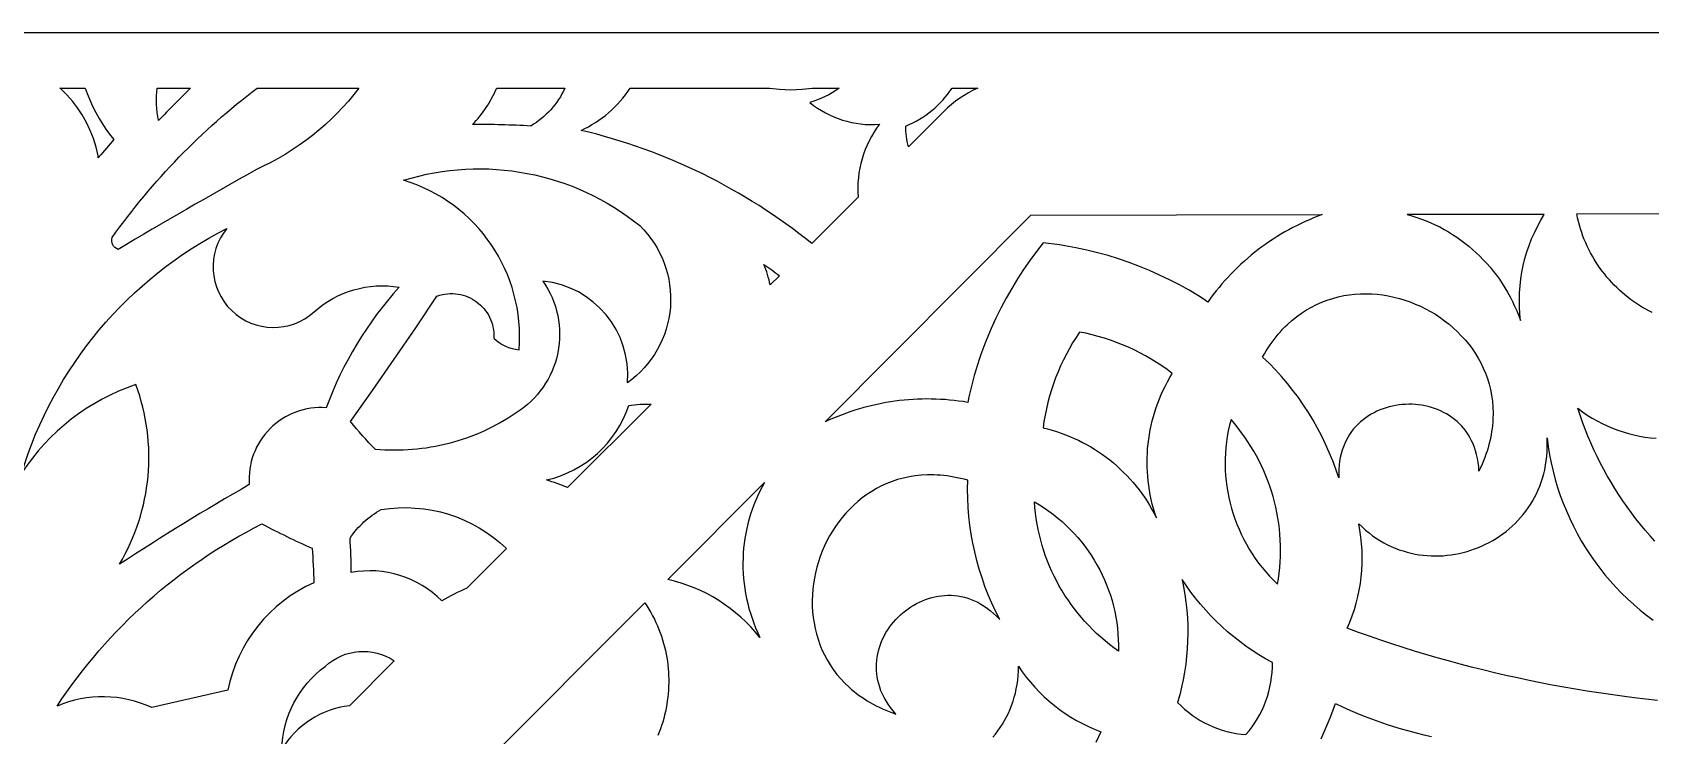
# Model space of a CAD drawing. Extents: x -625 to 625, y -425 to 425.
# Drawn here: x -145.2 to 0, y 86.9 to 150 of the extents above; entities that cross this region are included whole.
import ezdxf

# ---------------------------------------------------------------- set-up
doc = ezdxf.new("R2010")
doc.units = 0
doc.header["$MEASUREMENT"] = 0
doc.layers.add('COUCHE_1', color=5, linetype='CONTINUOUS')
doc.layers.add('LAYER_1', color=18, linetype='CONTINUOUS')

msp = doc.modelspace()

# ---------------------------------------------------------------- linework, layer by layer
at = {"layer": 'COUCHE_1'}
msp.add_lwpolyline([(-255, -150), (-255, 150), (255, 150), (255, -150)], close=True, dxfattribs=at)
at = {"layer": 'LAYER_1'}
for points in [[(-140.42, 145), (-140.25, 144.52), (-140.01, 143.95), (-139.75, 143.38), (-139.47, 142.82), (-139.17, 142.28), (-138.84, 141.74), (-138.49, 141.22), (-138.12, 140.71), (-137.86, 140.39), (-138.17, 140), (-139.02, 139), (-139.24, 138.75), (-139.26, 138.91), (-139.44, 139.7), (-139.68, 140.48), (-139.96, 141.21), (-140.3, 141.92), (-140.68, 142.59), (-141.1, 143.23), (-141.56, 143.83), (-142.06, 144.39), (-142.6, 144.92), (-142.69, 145)], [(-55.59, 133.6), (-29.46, 133.65), (-29.85, 133.5), (-30.23, 133.35), (-30.61, 133.19), (-30.98, 133.03), (-31.36, 132.86), (-31.72, 132.68), (-32.09, 132.49), (-32.45, 132.3), (-32.81, 132.1), (-33.16, 131.89), (-33.51, 131.68), (-33.85, 131.46), (-34.19, 131.24), (-34.53, 131), (-34.86, 130.77), (-35.19, 130.52), (-35.51, 130.27), (-35.83, 130.01), (-36.14, 129.75), (-36.44, 129.48), (-36.75, 129.21), (-37.04, 128.93), (-37.34, 128.64), (-37.62, 128.35), (-37.9, 128.05), (-38.18, 127.75), (-38.45, 127.44), (-38.71, 127.12), (-38.97, 126.8), (-39.23, 126.48), (-39.47, 126.15), (-39.71, 125.81), (-40.13, 126.09), (-40.55, 126.35), (-41.4, 126.86), (-42.27, 127.35), (-43.15, 127.8), (-44.04, 128.23), (-44.94, 128.64), (-45.86, 129.01), (-46.78, 129.36), (-47.72, 129.68), (-48.67, 129.97), (-49.62, 130.23), (-50.58, 130.47), (-51.55, 130.67), (-52.53, 130.85), (-53.02, 130.93), (-53.51, 131), (-54, 131.06), (-54.5, 131.12), (-55.1, 130.34), (-55.69, 129.54), (-56.25, 128.72), (-56.8, 127.88), (-57.31, 127.02), (-57.81, 126.15), (-58.28, 125.26), (-58.73, 124.36), (-59.14, 123.44), (-59.53, 122.52), (-59.72, 122.05), (-59.9, 121.58), (-60.07, 121.11), (-60.23, 120.64), (-60.39, 120.17), (-60.53, 119.69), (-60.67, 119.21), (-60.8, 118.74), (-60.93, 118.26), (-61.04, 117.77), (-61.15, 117.29), (-61.25, 116.81), (-61.66, 116.88), (-62.07, 116.93), (-62.47, 116.98), (-62.88, 117.02), (-63.29, 117.06), (-63.7, 117.08), (-64.11, 117.1), (-64.52, 117.11), (-64.93, 117.12), (-65.34, 117.11), (-65.75, 117.1), (-66.16, 117.08), (-66.57, 117.05), (-66.97, 117.01), (-67.38, 116.97), (-67.78, 116.92), (-68.19, 116.86), (-68.59, 116.79), (-68.99, 116.72), (-69.39, 116.63), (-69.79, 116.54), (-70.19, 116.45), (-70.58, 116.34), (-70.97, 116.23), (-71.37, 116.11), (-71.75, 115.98), (-72.14, 115.84), (-72.53, 115.7), (-72.91, 115.55), (-73.29, 115.39), (-73.67, 115.23), (-74.04, 115.06)], [(-21.84, 133.65), (-21.41, 133.53), (-20.98, 133.4), (-20.56, 133.25), (-20.14, 133.09), (-19.73, 132.92), (-19.32, 132.73), (-18.92, 132.54), (-18.53, 132.33), (-18.14, 132.1), (-17.76, 131.87), (-17.39, 131.62), (-17.03, 131.37), (-16.67, 131.1), (-16.32, 130.82), (-15.98, 130.53), (-15.65, 130.23), (-15.32, 129.92), (-15.01, 129.6), (-14.7, 129.27), (-14.4, 128.93), (-14.12, 128.58), (-13.84, 128.21), (-13.57, 127.85), (-13.32, 127.47), (-13.07, 127.08), (-12.83, 126.68), (-12.61, 126.28), (-12.4, 125.87), (-12.2, 125.44), (-12.01, 125.02), (-11.83, 124.58), (-11.67, 124.14), (-11.73, 124.76), (-11.76, 125.39), (-11.77, 126.02), (-11.75, 126.64), (-11.71, 127.26), (-11.64, 127.88), (-11.54, 128.5), (-11.42, 129.1), (-11.27, 129.71), (-11.1, 130.3), (-10.9, 130.89), (-10.68, 131.47), (-10.43, 132.03), (-10.16, 132.59), (-9.86, 133.14), (-9.54, 133.67)], [(-34.8, 120.87), (-34.64, 121.16), (-34.48, 121.43), (-34.31, 121.7), (-34.13, 121.96), (-33.96, 122.21), (-33.77, 122.46), (-33.59, 122.69), (-33.4, 122.92), (-33.21, 123.15), (-33.01, 123.36), (-32.81, 123.57), (-32.61, 123.77), (-32.19, 124.14), (-31.77, 124.49), (-31.33, 124.81), (-30.88, 125.1), (-30.42, 125.36), (-29.96, 125.6), (-29.48, 125.81), (-29, 125.99), (-28.52, 126.14), (-28.03, 126.27), (-27.53, 126.38), (-27.03, 126.46), (-26.53, 126.51), (-26.03, 126.54), (-25.53, 126.55), (-25.02, 126.54), (-24.52, 126.5), (-24.02, 126.44), (-23.53, 126.36), (-23.03, 126.25), (-22.54, 126.13), (-22.06, 125.98), (-21.58, 125.82), (-21.11, 125.63), (-20.65, 125.43), (-20.19, 125.21), (-19.75, 124.97), (-19.31, 124.71), (-18.89, 124.43), (-18.48, 124.13), (-18.08, 123.82), (-17.7, 123.5), (-17.33, 123.15), (-16.98, 122.79), (-16.64, 122.42), (-16.32, 122.03), (-16.02, 121.63), (-15.74, 121.21), (-15.47, 120.78), (-15.23, 120.34), (-15.01, 119.89), (-14.81, 119.42), (-14.64, 118.94), (-14.49, 118.45), (-14.36, 117.95), (-14.26, 117.44), (-14.19, 116.92), (-14.14, 116.39), (-14.13, 115.85), (-14.14, 115.3), (-14.16, 115.02), (-14.18, 114.74), (-14.22, 114.46), (-14.26, 114.18), (-14.3, 113.89), (-14.36, 113.6), (-14.43, 113.32), (-14.5, 113.03), (-14.58, 112.73), (-14.67, 112.44), (-14.77, 112.15), (-14.88, 111.85), (-14.99, 111.55), (-15.12, 111.25), (-15.25, 110.95), (-15.4, 110.65), (-15.42, 111.04), (-15.47, 111.41), (-15.53, 111.77), (-15.61, 112.12), (-15.7, 112.45), (-15.81, 112.77), (-15.93, 113.08), (-16.07, 113.37), (-16.22, 113.66), (-16.38, 113.93), (-16.56, 114.18), (-16.74, 114.42), (-16.94, 114.66), (-17.15, 114.87), (-17.36, 115.08), (-17.59, 115.27), (-17.82, 115.45), (-18.07, 115.62), (-18.32, 115.77), (-18.57, 115.91), (-18.84, 116.04), (-19.11, 116.16), (-19.38, 116.26), (-19.66, 116.35), (-19.94, 116.43), (-20.23, 116.5), (-20.52, 116.55), (-20.81, 116.59), (-21.1, 116.62), (-21.4, 116.64), (-21.69, 116.64), (-21.99, 116.63), (-22.28, 116.61), (-22.57, 116.58), (-22.87, 116.54), (-23.16, 116.48), (-23.44, 116.41), (-23.72, 116.33), (-24, 116.23), (-24.28, 116.13), (-24.55, 116.01), (-24.81, 115.88), (-25.07, 115.74), (-25.32, 115.59), (-25.56, 115.42), (-25.79, 115.24), (-26.02, 115.05), (-26.23, 114.85), (-26.44, 114.64), (-26.64, 114.42), (-26.82, 114.18), (-27, 113.93), (-27.16, 113.67), (-27.31, 113.4), (-27.44, 113.11), (-27.56, 112.82), (-27.67, 112.51), (-27.76, 112.19), (-27.84, 111.86), (-27.9, 111.52), (-27.95, 111.17), (-27.97, 110.81), (-27.98, 110.43), (-27.97, 110.04), (-28.23, 110.81), (-28.51, 111.57), (-28.82, 112.32), (-29.15, 113.06), (-29.5, 113.79), (-29.87, 114.5), (-30.27, 115.21), (-30.69, 115.9), (-31.13, 116.57), (-31.59, 117.23), (-32.08, 117.88), (-32.58, 118.51), (-33.11, 119.13), (-33.65, 119.73), (-34.22, 120.31)], [(-51.22, 123.12), (-51.54, 122.64), (-51.85, 122.14), (-52.14, 121.64), (-52.41, 121.13), (-52.67, 120.62), (-52.92, 120.09), (-53.15, 119.56), (-53.37, 119.02), (-53.57, 118.47), (-53.75, 117.92), (-53.92, 117.37), (-54.07, 116.81), (-54.2, 116.24), (-54.32, 115.67), (-54.42, 115.1), (-54.5, 114.53), (-54.09, 114.43), (-53.68, 114.32), (-53.28, 114.19), (-52.88, 114.06), (-52.48, 113.91), (-52.09, 113.75), (-51.71, 113.58), (-51.33, 113.41), (-50.95, 113.22), (-50.59, 113.02), (-50.22, 112.81), (-49.87, 112.6), (-49.52, 112.37), (-49.18, 112.14), (-48.84, 111.89), (-48.51, 111.64), (-48.19, 111.37), (-47.87, 111.1), (-47.57, 110.82), (-47.27, 110.53), (-46.98, 110.24), (-46.69, 109.93), (-46.42, 109.62), (-46.15, 109.3), (-45.89, 108.97), (-45.64, 108.63), (-45.4, 108.29), (-45.17, 107.94), (-44.94, 107.58), (-44.73, 107.21), (-44.53, 106.84), (-44.33, 106.46), (-44.47, 106.87), (-44.59, 107.28), (-44.7, 107.69), (-44.8, 108.1), (-44.88, 108.51), (-44.96, 108.92), (-45.02, 109.34), (-45.07, 109.76), (-45.11, 110.17), (-45.14, 110.59), (-45.16, 111.01), (-45.17, 111.43), (-45.16, 111.84), (-45.14, 112.26), (-45.12, 112.68), (-45.08, 113.09), (-45.02, 113.51), (-44.96, 113.92), (-44.89, 114.33), (-44.8, 114.74), (-44.71, 115.14), (-44.6, 115.55), (-44.48, 115.95), (-44.35, 116.35), (-44.21, 116.74), (-44.05, 117.13), (-43.89, 117.52), (-43.72, 117.91), (-43.53, 118.29), (-43.33, 118.66), (-43.13, 119.03), (-42.91, 119.4), (-43.37, 119.75), (-43.84, 120.08), (-44.32, 120.39), (-44.81, 120.69), (-45.31, 120.98), (-45.81, 121.25), (-46.32, 121.51), (-46.84, 121.75), (-47.37, 121.98), (-47.9, 122.19), (-48.44, 122.39), (-48.99, 122.56), (-49.54, 122.73), (-50.1, 122.87), (-50.66, 123.01)], [(-33.46, 100.49), (-33.38, 100.99), (-33.31, 101.49), (-33.26, 101.99), (-33.23, 102.49), (-33.2, 102.98), (-33.2, 103.48), (-33.2, 103.98), (-33.22, 104.47), (-33.25, 104.97), (-33.3, 105.46), (-33.36, 105.95), (-33.43, 106.43), (-33.52, 106.92), (-33.62, 107.4), (-33.74, 107.88), (-33.87, 108.36), (-34.01, 108.83), (-34.16, 109.3), (-34.33, 109.76), (-34.51, 110.22), (-34.7, 110.67), (-34.9, 111.12), (-35.12, 111.56), (-35.35, 112), (-35.6, 112.43), (-35.85, 112.86), (-36.12, 113.28), (-36.4, 113.69), (-36.69, 114.09), (-37, 114.49), (-37.31, 114.88), (-37.64, 115.26), (-37.77, 114.76), (-37.88, 114.26), (-37.97, 113.76), (-38.04, 113.26), (-38.09, 112.75), (-38.13, 112.25), (-38.15, 111.75), (-38.16, 111.24), (-38.15, 110.74), (-38.12, 110.24), (-38.07, 109.74), (-38.01, 109.25), (-37.93, 108.76), (-37.83, 108.27), (-37.72, 107.78), (-37.59, 107.3), (-37.45, 106.82), (-37.29, 106.35), (-37.11, 105.88), (-36.92, 105.42), (-36.72, 104.97), (-36.5, 104.52), (-36.26, 104.08), (-36.01, 103.65), (-35.74, 103.22), (-35.46, 102.8), (-35.16, 102.39), (-34.85, 101.99), (-34.52, 101.6), (-34.18, 101.22), (-33.83, 100.85)], [(-79.47, 109.63), (-79.69, 109.24), (-79.9, 108.84), (-80.09, 108.44), (-80.27, 108.03), (-80.44, 107.61), (-80.6, 107.2), (-80.74, 106.77), (-80.87, 106.35), (-80.98, 105.92), (-81.08, 105.48), (-81.17, 105.04), (-81.25, 104.6), (-81.31, 104.16), (-81.36, 103.72), (-81.39, 103.27), (-81.41, 102.82), (-81.42, 102.37), (-81.42, 101.92), (-81.4, 101.47), (-81.36, 101.02), (-81.32, 100.57), (-81.26, 100.12), (-81.18, 99.67), (-81.09, 99.22), (-80.99, 98.78), (-80.88, 98.33), (-80.75, 97.89), (-80.6, 97.44), (-80.45, 97), (-80.28, 96.57), (-80.09, 96.14), (-79.89, 95.71), (-80.29, 96.19), (-80.71, 96.66), (-81.15, 97.11), (-81.61, 97.53), (-82.08, 97.94), (-82.57, 98.33), (-83.08, 98.69), (-83.59, 99.03), (-84.13, 99.35), (-84.67, 99.65), (-85.23, 99.92), (-85.79, 100.17), (-86.37, 100.39), (-86.96, 100.59), (-87.56, 100.77), (-88.16, 100.92)], [(-61.26, 109.82), (-61.58, 109.91), (-61.89, 109.98), (-62.2, 110.05), (-62.51, 110.11), (-62.81, 110.16), (-63.11, 110.21), (-63.41, 110.24), (-63.71, 110.27), (-64, 110.29), (-64.29, 110.3), (-64.58, 110.31), (-64.86, 110.3), (-65.42, 110.27), (-65.97, 110.21), (-66.51, 110.13), (-67.03, 110.02), (-67.54, 109.88), (-68.03, 109.71), (-68.51, 109.52), (-68.98, 109.31), (-69.44, 109.07), (-69.87, 108.82), (-70.3, 108.54), (-70.71, 108.24), (-71.1, 107.93), (-71.47, 107.59), (-71.83, 107.24), (-72.18, 106.87), (-72.51, 106.49), (-72.82, 106.09), (-73.11, 105.68), (-73.38, 105.26), (-73.64, 104.83), (-73.88, 104.38), (-74.1, 103.93), (-74.3, 103.46), (-74.48, 102.99), (-74.64, 102.51), (-74.78, 102.02), (-74.9, 101.53), (-75.01, 101.04), (-75.09, 100.54), (-75.15, 100.04), (-75.18, 99.53), (-75.2, 99.03), (-75.2, 98.53), (-75.17, 98.02), (-75.12, 97.52), (-75.04, 97.03), (-74.95, 96.53), (-74.83, 96.04), (-74.68, 95.56), (-74.52, 95.08), (-74.33, 94.61), (-74.11, 94.15), (-73.87, 93.7), (-73.6, 93.26), (-73.31, 92.83), (-72.99, 92.41), (-72.64, 92), (-72.27, 91.61), (-71.87, 91.23), (-71.67, 91.05), (-71.45, 90.87), (-71.23, 90.69), (-71, 90.52), (-70.76, 90.36), (-70.52, 90.2), (-70.27, 90.04), (-70.01, 89.89), (-69.74, 89.74), (-69.47, 89.59), (-69.19, 89.46), (-68.91, 89.32), (-68.61, 89.2), (-68.31, 89.08), (-68, 88.96), (-67.69, 88.85), (-67.94, 89.14), (-68.18, 89.43), (-68.39, 89.73), (-68.58, 90.03), (-68.75, 90.33), (-68.9, 90.64), (-69.04, 90.94), (-69.15, 91.25), (-69.24, 91.55), (-69.32, 91.85), (-69.38, 92.16), (-69.42, 92.46), (-69.44, 92.76), (-69.45, 93.06), (-69.45, 93.36), (-69.42, 93.66), (-69.38, 93.95), (-69.33, 94.24), (-69.26, 94.53), (-69.18, 94.81), (-69.09, 95.09), (-68.98, 95.36), (-68.86, 95.63), (-68.73, 95.89), (-68.59, 96.15), (-68.43, 96.4), (-68.27, 96.64), (-68.09, 96.88), (-67.9, 97.1), (-67.71, 97.32), (-67.5, 97.54), (-67.29, 97.74), (-67.07, 97.93), (-66.84, 98.12), (-66.6, 98.29), (-66.36, 98.46), (-66.1, 98.61), (-65.85, 98.76), (-65.59, 98.89), (-65.32, 99.01), (-65.04, 99.12), (-64.77, 99.21), (-64.48, 99.29), (-64.2, 99.36), (-63.91, 99.42), (-63.62, 99.46), (-63.33, 99.49), (-63.03, 99.5), (-62.73, 99.5), (-62.44, 99.48), (-62.14, 99.44), (-61.84, 99.39), (-61.54, 99.32), (-61.24, 99.23), (-60.95, 99.13), (-60.65, 99.01), (-60.36, 98.87), (-60.07, 98.71), (-59.78, 98.53), (-59.49, 98.33), (-59.21, 98.12), (-58.93, 97.88), (-58.66, 97.62), (-58.39, 97.34), (-58.76, 98.07), (-59.1, 98.8), (-59.41, 99.55), (-59.71, 100.3), (-59.97, 101.07), (-60.22, 101.84), (-60.44, 102.61), (-60.63, 103.4), (-60.8, 104.19), (-60.94, 104.98), (-61.06, 105.78), (-61.15, 106.58), (-61.22, 107.39), (-61.26, 108.2), (-61.27, 109.01)], [(-47.74, 94.5), (-48.15, 94.8), (-48.55, 95.1), (-48.94, 95.42), (-49.32, 95.74), (-49.69, 96.08), (-50.05, 96.42), (-50.4, 96.78), (-50.74, 97.14), (-51.06, 97.51), (-51.38, 97.89), (-51.68, 98.28), (-51.98, 98.67), (-52.26, 99.08), (-52.53, 99.49), (-52.79, 99.91), (-53.04, 100.33), (-53.27, 100.77), (-53.5, 101.21), (-53.71, 101.65), (-53.91, 102.1), (-54.09, 102.56), (-54.27, 103.02), (-54.43, 103.49), (-54.58, 103.96), (-54.71, 104.44), (-54.83, 104.92), (-54.94, 105.4), (-55.04, 105.89), (-55.12, 106.38), (-55.18, 106.88), (-55.24, 107.38), (-55.28, 107.88), (-54.83, 107.62), (-54.4, 107.34), (-53.98, 107.05), (-53.57, 106.75), (-53.18, 106.43), (-52.79, 106.11), (-52.42, 105.77), (-52.06, 105.41), (-51.71, 105.05), (-51.38, 104.68), (-51.06, 104.3), (-50.75, 103.9), (-50.46, 103.5), (-50.18, 103.09), (-49.91, 102.66), (-49.66, 102.23), (-49.42, 101.8), (-49.2, 101.35), (-48.99, 100.9), (-48.8, 100.44), (-48.62, 99.97), (-48.46, 99.5), (-48.31, 99.02), (-48.18, 98.53), (-48.07, 98.04), (-47.97, 97.55), (-47.89, 97.05), (-47.83, 96.55), (-47.78, 96.04), (-47.75, 95.53), (-47.74, 95.02)], [(-36.3, 87.01), (-36.02, 87.35), (-35.75, 87.7), (-35.5, 88.06), (-35.27, 88.44), (-35.05, 88.82), (-34.85, 89.21), (-34.67, 89.61), (-34.51, 90.02), (-34.37, 90.43), (-34.25, 90.86), (-34.15, 91.28), (-34.06, 91.71), (-34, 92.15), (-33.96, 92.59), (-33.93, 93.03), (-33.93, 93.47), (-34.54, 93.81), (-35.14, 94.17), (-35.73, 94.55), (-36.3, 94.94), (-36.86, 95.35), (-37.4, 95.78), (-37.94, 96.23), (-38.45, 96.69), (-38.96, 97.17), (-39.44, 97.66), (-39.91, 98.17), (-40.37, 98.7), (-40.81, 99.23), (-41.23, 99.79), (-41.64, 100.35), (-42.03, 100.93), (-41.89, 100.25), (-41.77, 99.56), (-41.68, 98.87), (-41.6, 98.17), (-41.55, 97.48), (-41.52, 96.78), (-41.51, 96.08), (-41.53, 95.39), (-41.56, 94.69), (-41.62, 94), (-41.7, 93.31), (-41.8, 92.62), (-41.93, 91.93), (-42.07, 91.25), (-42.24, 90.57), (-42.43, 89.89), (-42.12, 89.58), (-41.8, 89.29), (-41.46, 89.01), (-41.12, 88.75), (-40.76, 88.51), (-40.4, 88.28), (-40.02, 88.07), (-39.63, 87.88), (-39.24, 87.7), (-38.84, 87.55), (-38.43, 87.41), (-38.02, 87.29), (-37.6, 87.19), (-37.17, 87.11), (-36.74, 87.05)]]:
    msp.add_lwpolyline(points, close=True, dxfattribs=at)
for points in [[(-125.12, 137.67, 0.004418), (-137.47, 130.53, -0.4), (-138, 131.59, -0.076399), (-124.99, 145), (-115.86, 145, -0.124996)], [(-133.84, 142.09, -0.070808), (-133.97, 145), (-130.97, 145, 0.009992)], [(-100.44, 141.6, 0.013484), (-105.68, 141.74, 0.092462), (-103.5, 145), (-97.39, 145, -0.154384)], [(-79.04, 145), (-78.14, 144.89), (-77.11, 144.85), (-76.1, 144.89), (-75.21, 145), (-72.8, 145, -0.090508), (-75.42, 143.71, 0.190741), (-69.18, 141.75, 0.182651), (-71.09, 135.22), (-75.25, 131.06, 0.112135), (-95.94, 141.21, 0.143754), (-91.54, 145)], [(-63.4, 142.91), (-66.57, 139.74, -0.070199), (-66.81, 141.6, 0.155637), (-62.66, 145), (-60.35, 145), (-60.77, 144.8), (-61.18, 144.59), (-61.58, 144.35), (-61.97, 144.1), (-62.35, 143.82), (-62.71, 143.54), (-63.07, 143.23)], [(-111.87, 136.73, -0.250469), (-90.67, 132.66, -0.467604), (-91.78, 118.56, 0.410285), (-99.36, 127.68, -0.429437), (-101.77, 115.86), (-102.12, 115.63), (-102.47, 115.4), (-102.83, 115.19), (-103.19, 114.98), (-103.56, 114.78), (-103.93, 114.58), (-104.3, 114.4), (-104.67, 114.23), (-105.05, 114.06), (-105.44, 113.9), (-105.82, 113.75), (-106.21, 113.61), (-106.6, 113.47), (-107, 113.35), (-107.39, 113.23), (-107.79, 113.12), (-108.19, 113.02), (-108.6, 112.93), (-109, 112.85), (-109.41, 112.78), (-109.82, 112.71), (-110.23, 112.66), (-110.64, 112.61), (-111.05, 112.57), (-111.46, 112.54), (-111.88, 112.52), (-112.29, 112.51), (-112.71, 112.51), (-113.13, 112.51), (-113.54, 112.53), (-113.96, 112.55), (-114.38, 112.59, -0.029744), (-116.61, 115.09), (-114.64, 117.87), (-112.7, 120.68), (-110.77, 123.49), (-108.86, 126.33), (-108.62, 126.41), (-108.38, 126.47), (-108.15, 126.52), (-107.91, 126.55), (-107.67, 126.56), (-107.43, 126.56), (-107.2, 126.55), (-106.97, 126.52), (-106.75, 126.48), (-106.52, 126.42), (-106.31, 126.35), (-106.09, 126.27), (-105.89, 126.18), (-105.69, 126.07), (-105.49, 125.95), (-105.31, 125.83), (-105.13, 125.69), (-104.96, 125.54), (-104.8, 125.38), (-104.64, 125.21), (-104.5, 125.03), (-104.37, 124.84), (-104.25, 124.65), (-104.14, 124.44), (-104.05, 124.23), (-103.96, 124.02), (-103.89, 123.79), (-103.84, 123.56), (-103.8, 123.32), (-103.77, 123.08), (-103.76, 122.83), (-103.76, 122.58, 0.182927), (-101.5, 121.53, 0.353746)], [(-127.7, 132.42, 0.930701), (-119.88, 124.93, -0.229894), (-112.25, 127.13, 0.097316), (-118.8, 116.32, 0.458333), (-125.7, 109.43, 0.01483), (-137.35, 102.28, 0.226899), (-135.87, 118.41, 0.168305), (-146.12, 110.45, -0.203895)], [(-79.54, 129.18, -0.016088), (-78.14, 128.17), (-78.97, 127.34, 0.048328)], [(-97.15, 109.16, 0.023184), (-99.03, 109.85, 0.260176), (-91.65, 116.53, -0.037433), (-89.65, 116.66)], [(-113.87, 107.19, -0.236532), (-102.62, 103.69), (-106.17, 100.14, 0.029476), (-108.44, 99, 0.250344), (-116.56, 101.54, 0.020178), (-116.66, 104.64, -0.115727)], [(-124.56, 105.9, 0.015613), (-120.07, 103.72, -0.014201), (-119.9, 100.63, 0.242101), (-127.63, 90.99), (-134.43, 89.43, 0.210762), (-142.94, 89.56, -0.131494)], [(-118.89, 93.12, -0.350822), (-112.69, 93.62), (-116.71, 89.6, 0.23181), (-122.79, 85.66, -0.231059)]]:
    msp.add_lwpolyline(points, format="xyb", close=True, dxfattribs=at)
for points in [[(0.13, 124.86), (-0.16, 125.01), (-0.44, 125.17), (-0.72, 125.33), (-1, 125.5), (-1.27, 125.68), (-1.53, 125.86), (-1.8, 126.05), (-2.05, 126.25), (-2.3, 126.45), (-2.55, 126.66), (-2.79, 126.88), (-3.03, 127.1), (-3.26, 127.33), (-3.48, 127.56), (-3.7, 127.8), (-3.92, 128.05), (-4.12, 128.3), (-4.32, 128.56), (-4.52, 128.82), (-4.7, 129.09), (-4.88, 129.36), (-5.06, 129.64), (-5.22, 129.93), (-5.38, 130.21), (-5.54, 130.51), (-5.68, 130.81), (-5.82, 131.11), (-5.95, 131.42), (-6.07, 131.73), (-6.18, 132.05), (-6.28, 132.37), (-6.38, 132.7), (-6.47, 133.03), (-6.55, 133.37), (-6.62, 133.71), (55.14, 133.81)], [(0.39, 104.36), (-0.05, 104.85), (-0.48, 105.35), (-0.91, 105.86), (-1.32, 106.37), (-1.72, 106.9), (-2.11, 107.43), (-2.49, 107.97), (-2.85, 108.52), (-3.21, 109.07), (-3.55, 109.64), (-3.89, 110.21), (-4.21, 110.79), (-4.52, 111.37), (-4.81, 111.96), (-5.1, 112.56), (-5.37, 113.17), (-5.63, 113.78), (-5.88, 114.4), (-6.11, 115.02), (-6.33, 115.65), (-6.54, 116.28), (-6.12, 115.97), (-5.69, 115.67), (-5.25, 115.4), (-4.81, 115.14), (-4.35, 114.9), (-3.89, 114.69), (-3.42, 114.49), (-2.95, 114.31), (-2.47, 114.15), (-1.99, 114.01), (-1.5, 113.89), (-1.01, 113.79), (-0.51, 113.7), (-0.01, 113.64), (0.49, 113.6)], [(0.62, 90.07), (-0.44, 90.19), (-1.49, 90.31), (-2.55, 90.45), (-3.6, 90.59), (-4.65, 90.74), (-5.69, 90.91), (-6.74, 91.08), (-7.78, 91.26), (-8.83, 91.45), (-9.87, 91.65), (-10.91, 91.86), (-11.94, 92.09), (-12.98, 92.32), (-14.01, 92.56), (-15.04, 92.8), (-16.07, 93.06), (-17.09, 93.33), (-18.12, 93.61), (-19.14, 93.9), (-20.16, 94.19), (-21.17, 94.5), (-22.19, 94.82), (-23.2, 95.14), (-24.2, 95.48), (-25.21, 95.82), (-26.21, 96.17), (-27.21, 96.54), (-26.97, 97.09), (-26.76, 97.66), (-26.57, 98.22), (-26.4, 98.8), (-26.25, 99.38), (-26.13, 99.97), (-26.03, 100.56), (-25.95, 101.15), (-25.9, 101.74), (-25.87, 102.34), (-25.86, 102.94), (-25.88, 103.54), (-25.92, 104.13), (-25.98, 104.73), (-26.07, 105.33), (-26.18, 105.92), (-25.88, 105.63), (-25.57, 105.35), (-25.26, 105.1), (-24.94, 104.85), (-24.61, 104.63), (-24.28, 104.42), (-23.94, 104.22), (-23.6, 104.04), (-23.26, 103.88), (-22.91, 103.73), (-22.56, 103.59), (-22.21, 103.48), (-21.85, 103.37), (-21.49, 103.28), (-21.13, 103.2), (-20.77, 103.14), (-20.41, 103.09), (-20.05, 103.06), (-19.68, 103.04), (-19.32, 103.03), (-18.96, 103.03), (-18.6, 103.05), (-18.24, 103.09), (-17.88, 103.13), (-17.52, 103.19), (-17.17, 103.26), (-16.82, 103.34), (-16.47, 103.44), (-16.13, 103.54), (-15.79, 103.66), (-15.45, 103.79), (-15.12, 103.93), (-14.8, 104.09), (-14.48, 104.25), (-14.16, 104.43), (-13.86, 104.61), (-13.56, 104.81), (-13.26, 105.02), (-12.97, 105.23), (-12.7, 105.46), (-12.42, 105.7), (-12.16, 105.95), (-11.91, 106.21), (-11.66, 106.48), (-11.43, 106.76), (-11.2, 107.04), (-10.99, 107.34), (-10.79, 107.64), (-10.59, 107.96), (-10.41, 108.28), (-10.24, 108.61), (-10.09, 108.95), (-9.94, 109.3), (-9.81, 109.66), (-9.69, 110.02), (-9.59, 110.39), (-9.5, 110.77), (-9.42, 111.16), (-9.36, 111.55), (-9.32, 111.95), (-9.29, 112.36), (-9.27, 112.78), (-9.27, 113.2), (-9.29, 113.62), (-9.19, 112.86), (-9.07, 112.11), (-8.92, 111.37), (-8.75, 110.63), (-8.56, 109.9), (-8.34, 109.18), (-8.1, 108.46), (-7.84, 107.76), (-7.56, 107.07), (-7.26, 106.38), (-6.93, 105.71), (-6.59, 105.05), (-6.22, 104.4), (-5.83, 103.77), (-5.43, 103.14), (-5, 102.53), (-4.56, 101.94), (-4.1, 101.35), (-3.62, 100.79), (-3.12, 100.23), (-2.6, 99.69), (-2.07, 99.17), (-1.51, 98.67), (-0.95, 98.18), (-0.36, 97.71), (0.24, 97.26)], [(-133.81, 55.14), (-90.23, 98.84), (-90.04, 98.55), (-89.85, 98.26), (-89.68, 97.96), (-89.52, 97.67), (-89.36, 97.36), (-89.22, 97.06), (-89.08, 96.75), (-88.95, 96.44), (-88.83, 96.13), (-88.72, 95.82), (-88.62, 95.51), (-88.53, 95.19), (-88.44, 94.87), (-88.37, 94.55), (-88.3, 94.23), (-88.24, 93.91), (-88.19, 93.59), (-88.15, 93.26), (-88.12, 92.94), (-88.09, 92.61), (-88.08, 92.29), (-88.07, 91.97), (-88.07, 91.64), (-88.08, 91.32), (-88.1, 90.99), (-88.12, 90.67), (-88.15, 90.35), (-88.2, 90.03), (-88.24, 89.71), (-88.3, 89.39), (-88.37, 89.07), (-88.44, 88.76), (-88.52, 88.44), (-88.61, 88.13), (-88.71, 87.82), (-88.81, 87.52), (-88.92, 87.21), (-89.04, 86.91)], [(-59, 86.77), (-58.77, 87.05), (-58.55, 87.34), (-58.34, 87.64), (-58.14, 87.95), (-57.95, 88.27), (-57.78, 88.6), (-57.61, 88.93), (-57.46, 89.28), (-57.32, 89.63), (-57.19, 89.99), (-57.08, 90.36), (-56.98, 90.73), (-56.9, 91.11), (-56.83, 91.51), (-56.77, 91.9), (-56.73, 92.31), (-56.71, 92.72), (-56.7, 93.14), (-56.36, 92.64), (-56, 92.16), (-55.62, 91.7), (-55.23, 91.25), (-54.82, 90.81), (-54.39, 90.4), (-53.94, 90), (-53.48, 89.61), (-53.01, 89.25), (-52.52, 88.91), (-52.02, 88.58), (-51.5, 88.28), (-50.97, 87.99), (-50.43, 87.72), (-49.88, 87.48), (-49.32, 87.26), (-49.77, 86.29)], [(-29.54, 86.62), (-29.27, 87.25), (-29, 87.88), (-28.74, 88.51), (-28.5, 89.15), (-28.26, 89.79), (-27.63, 89.49), (-26.98, 89.2), (-26.34, 88.92), (-25.69, 88.66), (-25.03, 88.41), (-24.37, 88.17), (-23.71, 87.94), (-23.05, 87.72), (-22.38, 87.52), (-21.7, 87.33), (-21.03, 87.15), (-20.35, 86.98), (-19.67, 86.83)]]:
    msp.add_lwpolyline(points, dxfattribs=at)

doc.saveas('drawing.dxf')
